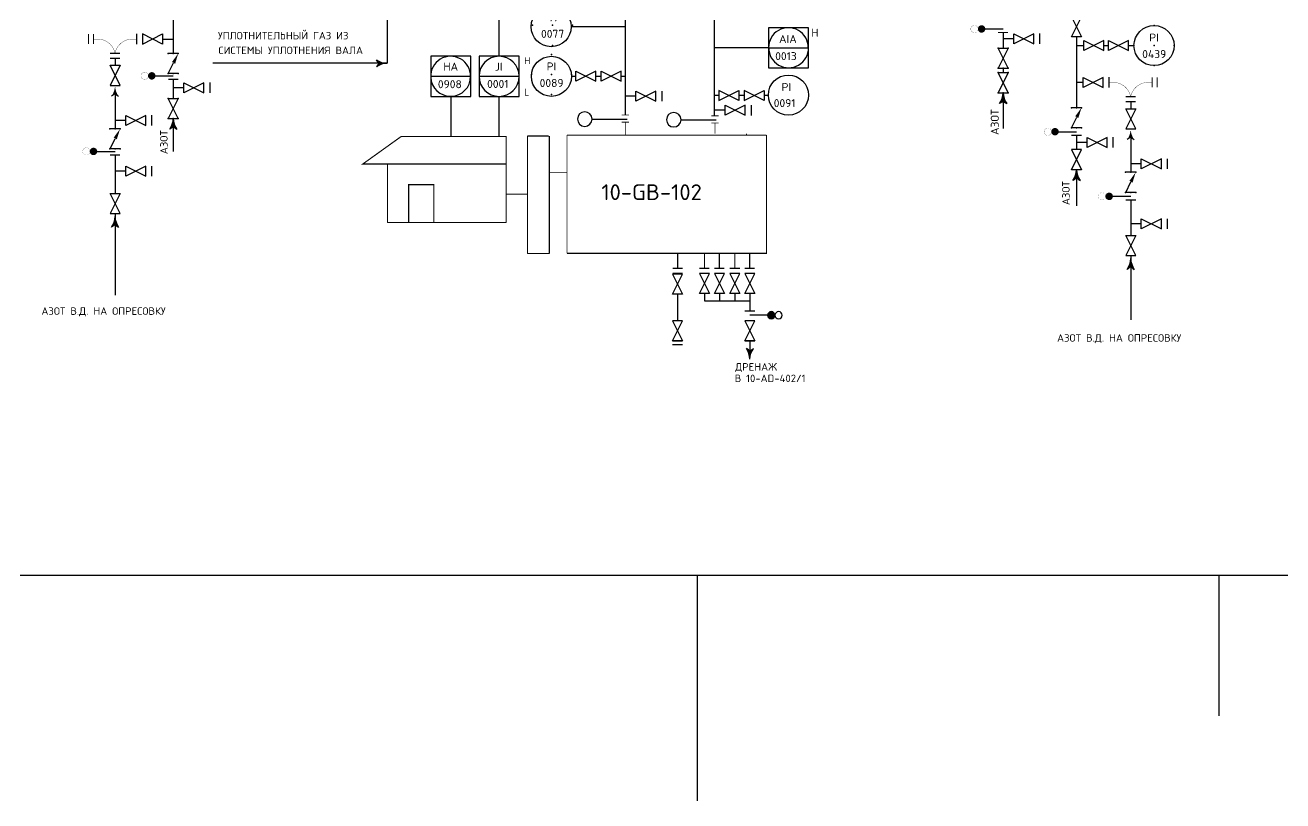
# Model space of a CAD drawing. Extents: x 230 to 652, y 120 to 276.
# Drawn here: x 252.41 to 274.35, y 119.69 to 133.22 of the extents above; entities that cross this region are included whole.
import ezdxf
from ezdxf.enums import TextEntityAlignment as Align

# ---------------------------------------------------------------- set-up
doc = ezdxf.new("R2010")
doc.units = 0
doc.header["$MEASUREMENT"] = 0
for name, pattern in [('DASH', [0.15625, 0.09375, -0.0625]), ('HIDDEN', [0.125, 0.0625, -0.0625]), ('SDASH', [0.09375, 0.046875, -0.046875])]:
    doc.linetypes.add(name, pattern=pattern)
doc.layers.get('0').update_dxf_attribs({"linetype": 'CONTINUOUS'})
for name, color, linetype in [('IN-ATTRIBS', 7, 'CONTINUOUS'), ('IN-ELECTRICAL', 7, 'HIDDEN'), ('IN-EQUIPMENT', 7, 'CONTINUOUS'), ('IN-INST-TAP', 7, 'CONTINUOUS'), ('IN-INSTRUMENT', 7, 'SDASH'), ('IN-MIN-PROC', 7, 'CONTINUOUS')]:
    doc.layers.add(name, color=color, linetype=linetype)
doc.styles.add('ATTRIBS', font='SIMPLEX', dxfattribs={"width": 0.8, "height": 0.125})
doc.styles.add('NARROW', font='simplex', dxfattribs={"width": 0.75, "height": 0.1})
doc.styles.add('S1', font='SIMPLEX.shx')
doc.styles.add('SIMPLEX', font='SIMPLEX')

# ---------------------------------------------------------------- blocks, each defined once
blk = doc.blocks.new('VALVTEXT')
at = {"layer": 'IN-ATTRIBS'}
for p in [(0, 0.0625), (0, 0), (0.25, 0.0625), (0.25, 0), (0, -0.0625), (0.25, -0.0625)]:
    blk.add_point(p, dxfattribs=at)
at = {"layer": 'IN-ATTRIBS', "style": 'S1', "flags": 1}
for tag, p in [('IDNUM', (0.125, 0.5625)), ('DWGNO', (0.125, 0.4375)), ('FILENO', (0.125, 0.3125))]:
    blk.add_attdef(tag, text='', height=0.1, dxfattribs=at).set_placement(p, align=Align.CENTER)
at = {"layer": 'IN-ATTRIBS', "style": 'S1'}
for tag, p in [('MODE', (0.125, 0.078125)), ('SIZE', (0.125, -0.1875))]:
    blk.add_attdef(tag, text='', height=0.1, dxfattribs=at).set_placement(p, align=Align.CENTER)
blk = doc.blocks.new('BUBTEXT')
at = {"layer": 'IN-ATTRIBS'}
for p in [(0, 0.25), (-0.25, 0), (0, 0), (0.25, 0), (0, -0.25)]:
    blk.add_point(p, dxfattribs=at)
at = {"layer": 'IN-ATTRIBS', "flags": 1}
for tag, style, width, p in [('IDNUM', 'ATTRIBS', 0.8, (0.009, 0.584)), ('DWGNO', 'ATTRIBS', 0.8, (0.003, 0.447)), ('FILENO', 'ATTRIBS', 0.8, (-0.003, 0.311)), ('LOC', 'ATTRIBS', 0.8, (-0.08, -0.422)), ('SIG', 'ATTRIBS', 0.8, (-0.087, -0.563)), ('INSTALL', 'ATTRIBS', 0.8, (-0.087, -0.699)), ('SERV', 'ATTRIBS', 0.8, (-0.083, -0.838)), ('DATE', 'ATTRIBS', 0.8, (-0.088, -0.969)), ('DES', 'NARROW', 0.75, (-0.087, -1.102)), ('CSYS', 'NARROW', 0.75, (-0.087, -1.243))]:
    blk.add_attdef(tag, text='', height=0.1, dxfattribs=dict(at, style=style, width=width)).set_placement(p, align=Align.CENTER)
at = {"layer": 'IN-ATTRIBS', "style": 'ATTRIBS', "flags": 1}
blk.add_attdef('SYSCDI', text='', height=0.1, dxfattribs=at).set_placement((-0.312, 0.312), align=Align.RIGHT)
at = {"layer": 'IN-ATTRIBS', "style": 'S1'}
for tag, p in [('XT', (0.324, 0.257)), ('A1', (0.323, 0.115)), ('A2', (0.323, -0.035)), ('A3', (0.323, -0.185)), ('RES', (0.323, -0.342))]:
    blk.add_attdef(tag, p, '', height=0.1, dxfattribs=at)
at = {"layer": 'IN-ATTRIBS', "style": 'ATTRIBS'}
blk.add_attdef('SYSCDV', text='', height=0.1, dxfattribs=at).set_placement((-0.312, 0.141), align=Align.RIGHT)
at = {"layer": 'IN-ATTRIBS', "style": 'S1'}
for tag, p in [('INSTTYPE', (0, 0.05)), ('TAGNUM', (0.002, -0.156)), ('MD', (0.402, -0.565)), ('SZ', (0.402, -0.696))]:
    blk.add_attdef(tag, text='', height=0.1, dxfattribs=at).set_placement(p, align=Align.CENTER)

msp = doc.modelspace()

# ---------------------------------------------------------------- hatches: boundary and pattern name
msp.add_hatch(color=2).paths.add_polyline_path([(265.428, 128.095, 1), (265.428, 128.222, 1)])

# ---------------------------------------------------------------- linework, layer by layer
at = {"color": 3, "linetype": 'Continuous'}
for p, q in [((262.882, 131.654), (262.882, 134.71)), ((264.439, 131.64), (264.438, 134.605))]:
    msp.add_line(p, q, dxfattribs=at)
at = {"color": 5, "linetype": 'Continuous'}
for p, q in [((254.995, 134.161), (254.995, 132.73)), ((258.727, 133.718), (258.727, 132.556)), ((269.473, 133.085), (269.473, 132.822)), ((270.754, 133.02), (270.754, 131.782)), ((258.727, 132.556), (255.682, 132.556)), ((269.473, 132.472), (269.473, 132.393)), ((254.995, 132.275), (254.995, 131.944)), ((269.473, 132.043), (269.473, 131.416)), ((254.995, 131.594), (254.995, 131.016)), ((270.754, 131.3), (270.754, 131.05)), ((270.754, 130.7), (270.754, 130.071)), ((263.795, 128.525), (263.795, 128.062)), ((264.263, 128.538), (264.263, 128.41)), ((264.264, 128.412), (265.054, 128.412)), ((264.524, 128.535), (264.524, 128.412)), ((264.794, 128.541), (264.794, 128.412)), ((265.054, 128.541), (265.054, 128.412)), ((265.054, 128.412), (265.054, 128.233)), ((265.054, 127.712), (265.054, 127.521))]:
    msp.add_line(p, q, dxfattribs=at)
at = {"linetype": 'Continuous'}
for p, q in [((261.938, 133.2), (262.882, 133.2)), ((265.378, 132.827), (264.438, 132.826)), ((265.378, 132.827), (266.078, 132.827)), ((271.233, 132.866), (271.312, 132.866)), ((259.487, 132.329), (260.187, 132.329)), ((260.33, 132.329), (261.03, 132.329)), ((259.837, 131.979), (259.837, 131.279)), ((273.237, 123.624), (273.237, 121.167))]:
    msp.add_line(p, q, dxfattribs=at)
at = {"color": 2}
for p, q in [((270.667, 133.02), (270.842, 133.37)), ((270.667, 133.37), (270.842, 133.02)), ((254.809, 132.893), (254.459, 133.068)), ((254.459, 132.893), (254.809, 133.068)), ((254.459, 133.068), (254.459, 132.893)), ((254.809, 133.068), (254.809, 132.893)), ((269.161, 133.156), (269.473, 133.156)), ((269.659, 133.073), (270.009, 132.898)), ((270.009, 133.073), (269.659, 132.898)), ((269.659, 132.898), (269.659, 133.073)), ((270.009, 132.898), (270.009, 133.073)), ((270.842, 133.02), (270.667, 133.02)), ((270.883, 132.953), (271.233, 132.778)), ((271.233, 132.953), (270.883, 132.778)), ((270.883, 132.778), (270.883, 132.953)), ((271.233, 132.778), (271.233, 132.953)), ((271.312, 132.953), (271.662, 132.778)), ((271.662, 132.953), (271.312, 132.778)), ((271.312, 132.778), (271.312, 132.953)), ((271.662, 132.778), (271.662, 132.953)), ((255.082, 132.73), (254.907, 132.73)), ((254.682, 132.338), (254.995, 132.338)), ((255.18, 132.217), (255.53, 132.042)), ((255.53, 132.217), (255.18, 132.042)), ((255.18, 132.042), (255.18, 132.217)), ((255.53, 132.042), (255.53, 132.217)), ((270.868, 132.311), (271.218, 132.136)), ((271.218, 132.311), (270.868, 132.136)), ((270.868, 132.136), (270.868, 132.311)), ((271.218, 132.136), (271.218, 132.311)), ((263.067, 131.896), (263.067, 132.071)), ((263.417, 132.071), (263.067, 131.896)), ((263.067, 132.071), (263.417, 131.896)), ((263.417, 131.896), (263.417, 132.071)), ((264.975, 131.826), (264.625, 131.651)), ((264.625, 131.826), (264.975, 131.651)), ((264.625, 131.651), (264.625, 131.826)), ((264.975, 131.651), (264.975, 131.826)), ((270.842, 131.782), (270.667, 131.782)), ((254.164, 131.472), (254.164, 131.647)), ((254.514, 131.647), (254.164, 131.472)), ((254.164, 131.647), (254.514, 131.472)), ((254.514, 131.472), (254.514, 131.647)), ((262.301, 131.582), (262.913, 131.582)), ((263.855, 131.572), (264.466, 131.572)), ((254.066, 131.411), (253.891, 131.411)), ((270.442, 131.363), (270.754, 131.363)), ((270.94, 131.088), (270.94, 131.263)), ((271.29, 131.263), (270.94, 131.088)), ((270.94, 131.263), (271.29, 131.088)), ((271.29, 131.088), (271.29, 131.263)), ((253.666, 131.019), (253.978, 131.019)), ((270.842, 131.05), (270.667, 131.05)), ((270.667, 131.05), (270.842, 130.7)), ((270.667, 130.7), (270.842, 131.05)), ((271.884, 130.89), (272.234, 130.715)), ((272.234, 130.89), (271.884, 130.715)), ((271.884, 130.715), (271.884, 130.89)), ((272.234, 130.715), (272.234, 130.89)), ((254.164, 130.761), (254.514, 130.586)), ((254.514, 130.761), (254.164, 130.586)), ((254.164, 130.586), (254.164, 130.761)), ((254.514, 130.586), (254.514, 130.761)), ((270.842, 130.7), (270.667, 130.7)), ((271.787, 130.654), (271.612, 130.654)), ((271.387, 130.235), (271.699, 130.235)), ((271.884, 129.843), (272.234, 129.668)), ((272.234, 129.843), (271.884, 129.668)), ((271.884, 129.668), (271.884, 129.843)), ((272.234, 129.668), (272.234, 129.843)), ((265.141, 128.233), (264.966, 128.233)), ((265.365, 128.159), (265.053, 128.159)), ((263.882, 128.062), (263.707, 128.062)), ((263.707, 127.712), (263.882, 128.062)), ((263.707, 128.062), (263.882, 127.712)), ((265.141, 128.062), (264.966, 128.062)), ((264.966, 127.712), (265.141, 128.062)), ((264.966, 128.062), (265.141, 127.712)), ((263.882, 127.712), (263.707, 127.712)), ((263.882, 127.645), (263.707, 127.645)), ((265.141, 127.712), (264.966, 127.712))]:
    msp.add_line(p, q, dxfattribs=at)
at = {"color": 2, "linetype": 'Continuous'}
for p, q in [((254.353, 133.07), (254.353, 132.89)), ((254.809, 132.98), (254.995, 132.98)), ((269.659, 132.986), (269.473, 132.986)), ((270.115, 132.896), (270.115, 133.075)), ((262.809, 132.334), (262.882, 132.334)), ((255.18, 132.129), (254.995, 132.129)), ((255.637, 132.039), (255.637, 132.219)), ((270.868, 132.223), (270.754, 132.223)), ((271.324, 132.134), (271.324, 132.313)), ((263.067, 131.983), (262.882, 131.983)), ((263.523, 131.893), (263.523, 132.073)), ((264.512, 131.996), (264.439, 131.996)), ((264.625, 131.738), (264.439, 131.738)), ((265.081, 131.648), (265.081, 131.828)), ((254.164, 131.559), (253.978, 131.559)), ((254.62, 131.469), (254.62, 131.649)), ((271.396, 131.086), (271.396, 131.265)), ((270.94, 131.175), (270.754, 131.175)), ((271.884, 130.802), (271.699, 130.802)), ((272.341, 130.713), (272.341, 130.892)), ((254.164, 130.674), (253.978, 130.674)), ((254.62, 130.584), (254.62, 130.764)), ((271.884, 129.755), (271.699, 129.755)), ((272.341, 129.666), (272.341, 129.845))]:
    msp.add_line(p, q, dxfattribs=at)
at = {"color": 5}
for p, q in [((253.978, 132.643), (253.978, 132.521)), ((253.978, 132.045), (253.978, 131.411)), ((271.699, 131.886), (271.699, 131.764)), ((271.699, 131.288), (271.699, 130.654)), ((253.978, 130.956), (253.978, 130.287)), ((271.699, 130.172), (271.699, 129.552)), ((253.978, 129.937), (253.978, 128.512)), ((271.699, 129.202), (271.699, 128.078))]:
    msp.add_line(p, q, dxfattribs=at)
at = {"color": 6, "linetype": 'Continuous'}
msp.add_line((229.992, 123.624), (499.167, 123.624), dxfattribs=at)
at = {"color": 4, "linetype": 'Continuous'}
msp.add_line((264.139, 119.686), (264.139, 123.624), dxfattribs=at)
at = {"color": 2}
for points, const_width in [([(268.973, 133.092, -1), (268.973, 133.219, -1)], 0.0025), ([(269.098, 133.123, -1), (269.098, 133.188, -1)], 0.065), ([(254.495, 132.274, -1), (254.495, 132.402, -1)], 0.0025), ([(254.62, 132.305, -1), (254.62, 132.37, -1)], 0.065), ([(270.254, 131.299, -1), (270.254, 131.427, -1)], 0.0025), ([(270.379, 131.33, -1), (270.379, 131.395, -1)], 0.065), ([(253.478, 130.955, -1), (253.478, 131.083, -1)], 0.0025), ([(253.603, 130.986, -1), (253.603, 131.051, -1)], 0.065), ([(271.199, 130.171, -1), (271.199, 130.299, -1)], 0.0025), ([(271.324, 130.202, -1), (271.324, 130.267, -1)], 0.065)]:
    msp.add_lwpolyline(points, format="xyb", close=True, dxfattribs=dict(at, const_width=const_width))
for points, const_width in [([(253.516, 132.893), (253.516, 133.068)], 0.021), ([(253.603, 132.893), (253.603, 133.068)], 0.021), ([(254.066, 132.73), (253.891, 132.73)], 0.021), ([(254.066, 132.643), (253.891, 132.643)], 0.021), ([(272.074, 132.136), (272.074, 132.311)], 0.021), ([(272.162, 132.136), (272.162, 132.311)], 0.021), ([(271.787, 131.973), (271.612, 131.973)], 0.021), ([(271.787, 131.886), (271.612, 131.886)], 0.021), ([(262.819, 131.654), (262.944, 131.654)], 0.015), ([(264.384, 131.64), (264.509, 131.64)], 0.015)]:
    msp.add_lwpolyline(points, dxfattribs=dict(at, const_width=const_width))
for points in [[(266.078, 132.773), (266.078, 133.177), (265.378, 133.177), (265.378, 132.773)], [(265.378, 132.773), (265.378, 132.477), (266.078, 132.477), (266.078, 132.773)], [(260.187, 132.275), (260.187, 132.679), (259.487, 132.679), (259.487, 132.275)], [(261.03, 132.275), (261.03, 132.679), (260.33, 132.679), (260.33, 132.275)], [(259.487, 132.275), (259.487, 131.979), (260.187, 131.979), (260.187, 132.275)], [(260.33, 132.275), (260.33, 131.979), (261.03, 131.979), (261.03, 132.275)]]:
    msp.add_lwpolyline(points)
for points in [[(269.561, 132.472), (269.386, 132.822), (269.561, 132.822), (269.386, 132.472)], [(254.066, 132.171), (253.891, 132.521), (254.066, 132.521), (253.891, 132.171)], [(262.367, 132.422), (262.017, 132.247), (262.017, 132.422), (262.367, 132.247)], [(262.809, 132.422), (262.459, 132.247), (262.459, 132.422), (262.809, 132.247)], [(269.561, 132.043), (269.386, 132.393), (269.561, 132.393), (269.386, 132.043)], [(255.082, 131.594), (254.907, 131.944), (255.082, 131.944), (254.907, 131.594)], [(264.512, 131.908), (264.862, 132.083), (264.862, 131.908), (264.512, 132.083)], [(264.953, 131.908), (265.303, 132.083), (265.303, 131.908), (264.953, 132.083)], [(271.787, 131.414), (271.612, 131.764), (271.787, 131.764), (271.612, 131.414)], [(254.066, 129.937), (253.891, 130.287), (254.066, 130.287), (253.891, 129.937)], [(271.787, 129.202), (271.612, 129.552), (271.787, 129.552), (271.612, 129.202)], [(263.707, 128.875), (263.882, 128.525), (263.707, 128.525), (263.882, 128.875)], [(264.175, 128.888), (264.35, 128.538), (264.175, 128.538), (264.35, 128.888)], [(264.435, 128.888), (264.61, 128.538), (264.435, 128.538), (264.61, 128.888)], [(264.705, 128.888), (264.88, 128.538), (264.705, 128.538), (264.88, 128.888)], [(264.965, 128.888), (265.14, 128.538), (264.965, 128.538), (265.14, 128.888)]]:
    msp.add_lwpolyline(points, close=True, dxfattribs=at)
for points in [[(255.082, 132.38), (254.907, 132.38), (255, 132.565)], [(270.842, 131.432), (270.667, 131.432), (270.759, 131.617)], [(254.066, 131.061), (253.891, 131.061), (253.983, 131.246)], [(271.787, 130.304), (271.612, 130.304), (271.704, 130.489)]]:
    msp.add_lwpolyline(points, dxfattribs=at)
at = {"color": 5, "linetype": 'Continuous'}
for points in [[(258.602, 132.556, -0.206864), (258.54, 132.619, -0.206864)], [(258.727, 132.556, 0.150368), (258.54, 132.494, 0.150368)], [(258.602, 132.556, 0.206864), (258.54, 132.494, 0.206864)], [(269.473, 131.918, -0.206864), (269.411, 131.855, -0.206864)], [(269.473, 132.043, 0.150368), (269.536, 131.855, 0.150368)], [(269.473, 131.918, 0.206864), (269.536, 131.855, 0.206864)], [(254.995, 131.469, -0.206864), (254.932, 131.406)], [(254.995, 131.594, 0.150368), (255.057, 131.406)], [(254.995, 131.469, 0.206864), (255.057, 131.406)], [(270.754, 130.575, -0.206864), (270.692, 130.513)], [(270.754, 130.7, 0.150368), (270.817, 130.513)], [(270.754, 130.575, 0.206864), (270.817, 130.513)], [(253.978, 129.758, -0.206864), (253.916, 129.695)], [(253.978, 129.883, 0.150368), (254.041, 129.695)], [(253.978, 129.758, 0.206864), (254.041, 129.695)], [(271.699, 129.148, 0.150368), (271.762, 128.961)], [(271.699, 129.023, -0.206864), (271.637, 128.961)], [(271.699, 129.023, 0.206864), (271.762, 128.961)], [(265.057, 127.517, 0.206864), (264.994, 127.58, 0.206864)], [(265.056, 127.393, -0.150368), (265.118, 127.581, -0.150368)], [(265.057, 127.517, -0.206864), (265.119, 127.58, -0.206864)]]:
    msp.add_lwpolyline(points, format="xyb", dxfattribs=at)
at = {"color": 5}
for points in [[(253.978, 132.045, -0.206864), (253.916, 131.982)], [(253.978, 132.045, 0.206864), (254.041, 131.982)], [(271.699, 131.288, -0.206864), (271.637, 131.225)], [(271.699, 131.288, 0.206864), (271.762, 131.225)]]:
    msp.add_lwpolyline(points, format="xyb", dxfattribs=at)
at = {"color": 6}
for points, const_width in [([(262.819, 131.529), (262.944, 131.529)], 0.015), ([(262.882, 131.303), (262.882, 131.529)], 0.015), ([(264.384, 131.515), (264.509, 131.515)], 0.015), ([(264.447, 131.327), (264.447, 131.515)], 0.015), ([(263.795, 129.24), (263.795, 128.978)], 0.021), ([(264.263, 129.241), (264.263, 128.978)], 0.021), ([(264.522, 129.241), (264.522, 128.978)], 0.021), ([(264.793, 129.241), (264.793, 128.978)], 0.021), ([(265.052, 129.241), (265.052, 128.978)], 0.021), ([(263.882, 128.978), (263.707, 128.978)], 0.021), ([(264.35, 128.978), (264.175, 128.978)], 0.021), ([(264.61, 128.978), (264.435, 128.978)], 0.021), ([(264.88, 128.978), (264.705, 128.978)], 0.021), ([(265.14, 128.978), (264.965, 128.978)], 0.021)]:
    msp.add_lwpolyline(points, dxfattribs=dict(at, const_width=const_width))
at = {"color": 6, "linetype": 'Continuous', "const_width": 0.02}
for points in [[(260.804, 130.798), (258.3, 130.798), (258.971, 131.279), (258.971, 131.279), (259.242, 131.279)], [(260.804, 129.778), (260.804, 131.279), (259.242, 131.279)], [(261.175, 131.069), (261.175, 131.289)], [(261.545, 131.289), (261.175, 131.289)], [(261.555, 131.285), (261.555, 129.237)], [(261.863, 131.303), (265.345, 131.303)], [(261.863, 129.241), (265.345, 129.241), (265.345, 131.303)], [(261.175, 131.109), (261.175, 129.237)], [(258.731, 129.778), (258.731, 130.788)], [(259.102, 129.788), (259.102, 130.438), (259.542, 130.438), (259.542, 129.788)], [(260.804, 129.778), (258.731, 129.778)], [(261.555, 129.237), (261.175, 129.237)]]:
    msp.add_lwpolyline(points, dxfattribs=at)
for centre in [(261.588, 133.196), (272.107, 132.866), (261.592, 132.329), (265.728, 132.001)]:
    msp.add_circle(centre, 0.35)
for centre, radius, start, end in [((265.728, 132.831), 0.346, 359.282, 180.718), ((265.731, 132.826), 0.348, 179.787, 0.213), ((259.834, 132.331), 0.348, 359.6836, 182.4933), ((260.68, 132.329), 0.35, 0, 180), ((259.835, 132.328), 0.348, 181.9776, 0.1993), ((260.68, 132.329), 0.35, 180, 360)]:
    msp.add_arc(centre, radius, start, end)
at = {"color": 5, "linetype": 'Continuous'}
for centre, start, end in [((258.735, 132.892), 234.4623, 268.6678), ((269.137, 132.05), 324.4623, 358.6678), ((254.659, 131.602), 324.4623, 358.6678), ((270.418, 130.708), 324.4623, 358.6678), ((253.642, 129.89), 324.4623, 358.6678), ((271.363, 129.156), 324.4623, 358.6678), ((264.72, 127.385), 1.3322, 35.5377)]:
    msp.add_arc(centre, 0.336, start, end, dxfattribs=at)
at = {"color": 2}
for centre, radius, start, end in [((262.174, 131.582), 0.127, 90, 270), ((262.174, 131.582), 0.127, 270, 90), ((263.727, 131.572), 0.127, 90, 270), ((263.727, 131.572), 0.127, 270, 90), ((265.428, 128.159), 0.0638, 90, 270), ((265.428, 128.159), 0.0638, 270, 90), ((265.556, 128.159), 0.0638, 90, 270), ((265.556, 128.159), 0.0638, 270, 90)]:
    msp.add_arc(centre, radius, start, end, dxfattribs=at)
for points in [[(255.027, 132.549), (255.082, 132.73), (254.973, 132.58)], [(270.786, 131.602), (270.842, 131.782), (270.732, 131.632)], [(254.01, 131.231), (254.066, 131.411), (253.956, 131.261)], [(271.731, 130.474), (271.787, 130.654), (271.677, 130.504)]]:
    msp.add_solid(points, dxfattribs=at)
at = {"color": 5, "linetype": 'Continuous'}
for points in [[(258.574, 132.598), (258.548, 132.603), (258.54, 132.619)], [(258.61, 132.58), (258.558, 132.588), (258.574, 132.598), (258.548, 132.603)], [(258.648, 132.568), (258.571, 132.575), (258.61, 132.58), (258.558, 132.588)], [(258.648, 132.545), (258.571, 132.538), (258.61, 132.532), (258.558, 132.525)], [(258.687, 132.56), (258.586, 132.564), (258.648, 132.568), (258.571, 132.575)], [(258.687, 132.553), (258.586, 132.548), (258.648, 132.545), (258.571, 132.538)], [(258.727, 132.556), (258.602, 132.556), (258.687, 132.56), (258.586, 132.564)], [(258.727, 132.556), (258.602, 132.556), (258.687, 132.553), (258.586, 132.548)], [(258.574, 132.515), (258.548, 132.51), (258.54, 132.494)], [(258.61, 132.532), (258.558, 132.525), (258.574, 132.515), (258.548, 132.51)], [(269.432, 131.889), (269.427, 131.863), (269.411, 131.855)], [(269.449, 131.925), (269.442, 131.874), (269.432, 131.889), (269.427, 131.863)], [(269.462, 131.963), (269.455, 131.886), (269.449, 131.925), (269.442, 131.874)], [(269.47, 132.003), (269.465, 131.901), (269.462, 131.963), (269.455, 131.886)], [(269.473, 132.043), (269.473, 131.918), (269.47, 132.003), (269.465, 131.901)], [(269.473, 132.043), (269.473, 131.918), (269.477, 132.003), (269.481, 131.901)], [(269.477, 132.003), (269.481, 131.901), (269.485, 131.963), (269.492, 131.886)], [(269.485, 131.963), (269.492, 131.886), (269.497, 131.925), (269.505, 131.874)], [(269.497, 131.925), (269.505, 131.874), (269.514, 131.889), (269.519, 131.863)], [(269.514, 131.889), (269.519, 131.863), (269.536, 131.855)], [(254.971, 131.477), (254.963, 131.425), (254.954, 131.44), (254.949, 131.414)], [(254.984, 131.515), (254.976, 131.438), (254.971, 131.477), (254.963, 131.425)], [(254.992, 131.554), (254.987, 131.453), (254.984, 131.515), (254.976, 131.438)], [(254.995, 131.594), (254.995, 131.469), (254.992, 131.554), (254.987, 131.453)], [(254.995, 131.594), (254.995, 131.469), (254.998, 131.554), (255.003, 131.453)], [(254.998, 131.554), (255.003, 131.453), (255.006, 131.515), (255.014, 131.438)], [(255.006, 131.515), (255.014, 131.438), (255.019, 131.477), (255.026, 131.425)], [(255.019, 131.477), (255.026, 131.425), (255.036, 131.44), (255.041, 131.414)], [(254.954, 131.44), (254.949, 131.414), (254.932, 131.406)], [(255.036, 131.44), (255.041, 131.414), (255.057, 131.406)], [(270.73, 130.583), (270.723, 130.531), (270.713, 130.547), (270.708, 130.521)], [(270.743, 130.621), (270.736, 130.544), (270.73, 130.583), (270.723, 130.531)], [(270.751, 130.66), (270.746, 130.559), (270.743, 130.621), (270.736, 130.544)], [(270.754, 130.7), (270.754, 130.575), (270.751, 130.66), (270.746, 130.559)], [(270.754, 130.7), (270.754, 130.575), (270.757, 130.66), (270.762, 130.559)], [(270.757, 130.66), (270.762, 130.559), (270.766, 130.621), (270.773, 130.544)], [(270.766, 130.621), (270.773, 130.544), (270.778, 130.583), (270.786, 130.531)], [(270.778, 130.583), (270.786, 130.531), (270.795, 130.547), (270.8, 130.521)], [(270.795, 130.547), (270.8, 130.521), (270.817, 130.513)], [(253.954, 129.765), (253.947, 129.714), (253.937, 129.729), (253.932, 129.703)], [(253.967, 129.803), (253.96, 129.727), (253.954, 129.765), (253.947, 129.714)], [(253.975, 129.843), (253.97, 129.741), (253.967, 129.803), (253.96, 129.727)], [(253.978, 129.883), (253.978, 129.758), (253.975, 129.843), (253.97, 129.741)], [(253.978, 129.883), (253.978, 129.758), (253.982, 129.843), (253.986, 129.741)], [(253.982, 129.843), (253.986, 129.741), (253.99, 129.803), (253.997, 129.727)], [(253.99, 129.803), (253.997, 129.727), (254.002, 129.765), (254.01, 129.714)], [(254.002, 129.765), (254.01, 129.714), (254.019, 129.729), (254.025, 129.703)], [(254.019, 129.729), (254.025, 129.703), (254.041, 129.695)], [(271.675, 129.031), (271.668, 128.979), (271.658, 128.995), (271.653, 128.969)], [(271.688, 129.069), (271.68, 128.992), (271.675, 129.031), (271.668, 128.979)], [(271.696, 129.108), (271.691, 129.007), (271.688, 129.069), (271.68, 128.992)], [(271.699, 129.148), (271.699, 129.023), (271.696, 129.108), (271.691, 129.007)], [(271.699, 129.148), (271.699, 129.023), (271.702, 129.108), (271.707, 129.007)], [(271.702, 129.108), (271.707, 129.007), (271.71, 129.069), (271.718, 128.992)], [(271.71, 129.069), (271.718, 128.992), (271.723, 129.031), (271.73, 128.979)], [(271.723, 129.031), (271.73, 128.979), (271.74, 128.995), (271.745, 128.969)], [(271.74, 128.995), (271.745, 128.969), (271.762, 128.961)], [(265.015, 127.546), (265.01, 127.572), (264.994, 127.58)], [(265.033, 127.51), (265.025, 127.561), (265.015, 127.546), (265.01, 127.572)], [(265.044, 127.472), (265.037, 127.549), (265.031, 127.51), (265.024, 127.562)], [(265.052, 127.433), (265.048, 127.534), (265.044, 127.472), (265.037, 127.549)], [(265.056, 127.393), (265.056, 127.518), (265.052, 127.433), (265.048, 127.534)], [(265.056, 127.393), (265.056, 127.518), (265.059, 127.433), (265.064, 127.534)], [(265.059, 127.433), (265.064, 127.534), (265.067, 127.472), (265.074, 127.549)], [(265.067, 127.472), (265.074, 127.549), (265.08, 127.51), (265.087, 127.562)], [(265.081, 127.51), (265.088, 127.561), (265.098, 127.546), (265.103, 127.572)], [(265.098, 127.546), (265.103, 127.572), (265.119, 127.58)]]:
    msp.add_solid(points, dxfattribs=at)
at = {"color": 5}
for points in [[(253.975, 132.13), (253.97, 132.028), (253.967, 132.09), (253.96, 132.014)], [(253.978, 132.17), (253.978, 132.045), (253.975, 132.13), (253.97, 132.028)], [(253.978, 132.17), (253.978, 132.045), (253.982, 132.13), (253.986, 132.028)], [(253.982, 132.13), (253.986, 132.028), (253.99, 132.09), (253.997, 132.014)], [(253.937, 132.016), (253.932, 131.99), (253.916, 131.982)], [(253.954, 132.052), (253.947, 132.001), (253.937, 132.016), (253.932, 131.99)], [(253.967, 132.09), (253.96, 132.014), (253.954, 132.052), (253.947, 132.001)], [(253.99, 132.09), (253.997, 132.014), (254.002, 132.052), (254.01, 132.001)], [(254.002, 132.052), (254.01, 132.001), (254.019, 132.016), (254.025, 131.99)], [(254.019, 132.016), (254.025, 131.99), (254.041, 131.982)], [(271.658, 131.259), (271.653, 131.233), (271.637, 131.225)], [(271.675, 131.295), (271.668, 131.244), (271.658, 131.259), (271.653, 131.233)], [(271.688, 131.334), (271.68, 131.257), (271.675, 131.295), (271.668, 131.244)], [(271.696, 131.373), (271.691, 131.271), (271.688, 131.334), (271.68, 131.257)], [(271.699, 131.413), (271.699, 131.288), (271.696, 131.373), (271.691, 131.271)], [(271.699, 131.413), (271.699, 131.288), (271.702, 131.373), (271.707, 131.271)], [(271.702, 131.373), (271.707, 131.271), (271.71, 131.334), (271.718, 131.257)], [(271.71, 131.334), (271.718, 131.257), (271.723, 131.295), (271.73, 131.244)], [(271.723, 131.295), (271.73, 131.244), (271.74, 131.259), (271.745, 131.233)], [(271.74, 131.259), (271.745, 131.233), (271.762, 131.225)], [(270.713, 130.547), (270.708, 130.521), (270.692, 130.513)], [(253.937, 129.729), (253.932, 129.703), (253.916, 129.695)], [(271.658, 128.995), (271.653, 128.969), (271.637, 128.961)]]:
    msp.add_solid(points, dxfattribs=at)
at = {"layer": 'IN-ELECTRICAL', "color": 7, "linetype": 'Continuous'}
for p, q in [((260.68, 132.679), (260.68, 134.521)), ((260.68, 131.285), (260.68, 131.979))]:
    msp.add_line(p, q, dxfattribs=at)
at = {"layer": 'IN-EQUIPMENT', "color": 2}
for p, q in [((270.667, 131.3), (270.842, 131.3)), ((271.612, 130.172), (271.787, 130.172)), ((264.965, 127.713), (265.14, 127.713)), ((263.706, 127.712), (263.881, 127.712))]:
    msp.add_line(p, q, dxfattribs=at)
at = {"layer": 'IN-EQUIPMENT', "color": 2, "const_width": 0.021}
for points in [[(269.386, 133.093), (269.561, 133.093)], [(254.907, 132.275), (255.082, 132.275)], [(253.891, 130.956), (254.066, 130.956)], [(263.882, 128.89), (263.707, 128.89)], [(264.35, 128.891), (264.175, 128.891)], [(264.61, 128.891), (264.435, 128.891)], [(264.88, 128.891), (264.705, 128.891)], [(265.14, 128.891), (264.965, 128.891)]]:
    msp.add_lwpolyline(points, dxfattribs=at)
at = {"layer": 'IN-EQUIPMENT', "color": 6, "const_width": 0.015}
for points in [[(261.863, 131.303), (261.863, 129.241)], [(264.996, 131.327), (264.996, 131.296)], [(261.551, 130.647), (261.863, 130.647)], [(260.801, 130.272), (261.176, 130.272)]]:
    msp.add_lwpolyline(points, dxfattribs=at)
at = {"layer": 'IN-INST-TAP', "color": 7}
for p, q in [((270.754, 132.866), (270.883, 132.866)), ((271.663, 132.866), (271.757, 132.866)), ((261.942, 132.334), (262.017, 132.334)), ((265.378, 131.996), (265.303, 131.996))]:
    msp.add_line(p, q, dxfattribs=at)
at = {"layer": 'IN-INST-TAP', "color": 2}
for p, q in [((262.367, 132.334), (262.459, 132.334)), ((264.953, 131.996), (264.862, 131.996))]:
    msp.add_line(p, q, dxfattribs=at)
at = {"layer": 'IN-MIN-PROC', "color": 5, "const_width": 0.005}
for points in [[(253.603, 132.98), (253.666, 132.98, -0.365938), (253.978, 132.73), (253.978, 132.73)], [(272.074, 132.223), (272.012, 132.223, 0.365938), (271.699, 131.973), (271.699, 131.973)]]:
    msp.add_lwpolyline(points, format="xyb", dxfattribs=at)
at = {"layer": 'IN-MIN-PROC', "color": 5, "linetype": 'DASH', "const_width": 0.005}
for points in [[(254.353, 132.98), (254.291, 132.98, 0.365938), (253.978, 132.73), (253.978, 132.73)], [(271.324, 132.223), (271.387, 132.223, -0.365938), (271.699, 131.973), (271.699, 131.973)]]:
    msp.add_lwpolyline(points, format="xyb", dxfattribs=at)

# ---------------------------------------------------------------- block references
at = {"layer": 'IN-INSTRUMENT', "color": 7, "xscale": 1.4, "yscale": 1.4, "zscale": 1.4}
for p, values in [((261.61, 133.219), {'INSTTYPE': 'TI', 'TAGNUM': '0077'}), ((272.107, 132.866), {'INSTTYPE': 'PI', 'TAGNUM': '0439'}), ((261.593, 132.361), {'INSTTYPE': 'PI', 'TAGNUM': '0089'})]:
    msp.add_blockref('BUBTEXT', p, dxfattribs=at).add_auto_attribs(values)
at = {"layer": 'IN-MIN-PROC', "color": 2, "xscale": 1.4, "yscale": 1.4, "zscale": 1.4, "rotation": 90}
for p in [(269.473, 132.472), (254.995, 132.38), (269.473, 132.043), (270.754, 131.432), (253.978, 131.061), (271.699, 130.304)]:
    msp.add_blockref('VALVTEXT', p, dxfattribs=at)
at = {"layer": 'IN-MIN-PROC', "color": 7, "xscale": 1.4, "yscale": 1.4, "zscale": 1.4, "rotation": 90}
msp.add_blockref('VALVTEXT', (254.995, 131.594), dxfattribs=at)

# ---------------------------------------------------------------- texts
at = {"color": 1, "linetype": 'Continuous'}
for s, style, p in [('УПЛОТНИТЕЛЬНЫЙ ГАЗ ИЗ', 'S1', (255.775, 132.974)), ('СИСТЕМЫ УПЛОТНЕНИЯ ВАЛА', 'S1', (255.783, 132.717)), ('АЗОТ В.Д. НА ОПРЕСОВКУ', 'SIMPLEX', (252.694, 128.167)), ('АЗОТ В.Д. НА ОПРЕСОВКУ', 'SIMPLEX', (270.415, 127.699))]:
    msp.add_text(s, height=0.13, dxfattribs=dict(at, style=style)).set_placement(p)
at = {"color": 7, "linetype": 'DASH', "style": 'S1'}
for s, p in [('AIA', (265.564, 132.91)), ('H', (266.127, 133.019)), ('0013', (265.497, 132.611))]:
    msp.add_text(s, height=0.14, dxfattribs=at).set_placement(p)
at = {"color": 7, "linetype": 'Continuous', "style": 'S1'}
for s, height, p in [('HA', 0.14, (259.707, 132.429)), ('JI', 0.14, (260.605, 132.428)), ('H', 0.12, (261.117, 132.543)), ('0908', 0.14, (259.611, 132.121)), ('0001', 0.14, (260.47, 132.126)), ('L', 0.12, (261.117, 131.992))]:
    msp.add_text(s, height=height, dxfattribs=at).set_placement(p)
at = {"color": 1, "linetype": 'Continuous', "style": 'S1'}
for height, p in [(0.14, (269.398, 131.305)), (0.13, (254.896, 130.971)), (0.13, (270.634, 130.082))]:
    msp.add_text('АЗОТ', height=height, rotation=90, dxfattribs=at).set_placement(p)
at = {"color": 4, "linetype": 'Continuous', "style": 'S1'}
msp.add_text('10-GB-102', height=0.275, dxfattribs=at).set_placement((262.464, 130.17))
at = {"color": 1, "linetype": 'DASH', "style": 'SIMPLEX'}
for s, p in [('ДРЕНАЖ', (264.799, 127.194)), ('В 10-AD-402/1', (264.79, 126.993))]:
    msp.add_text(s, height=0.13, dxfattribs=at).set_placement(p)
at = {"layer": 'IN-INSTRUMENT', "color": 7, "style": 'SIMPLEX'}
for s, p in [('PI', (265.608, 132.072)), ('0091', (265.471, 131.792))]:
    msp.add_text(s, height=0.14, dxfattribs=at).set_placement(p)

doc.saveas('drawing.dxf')
